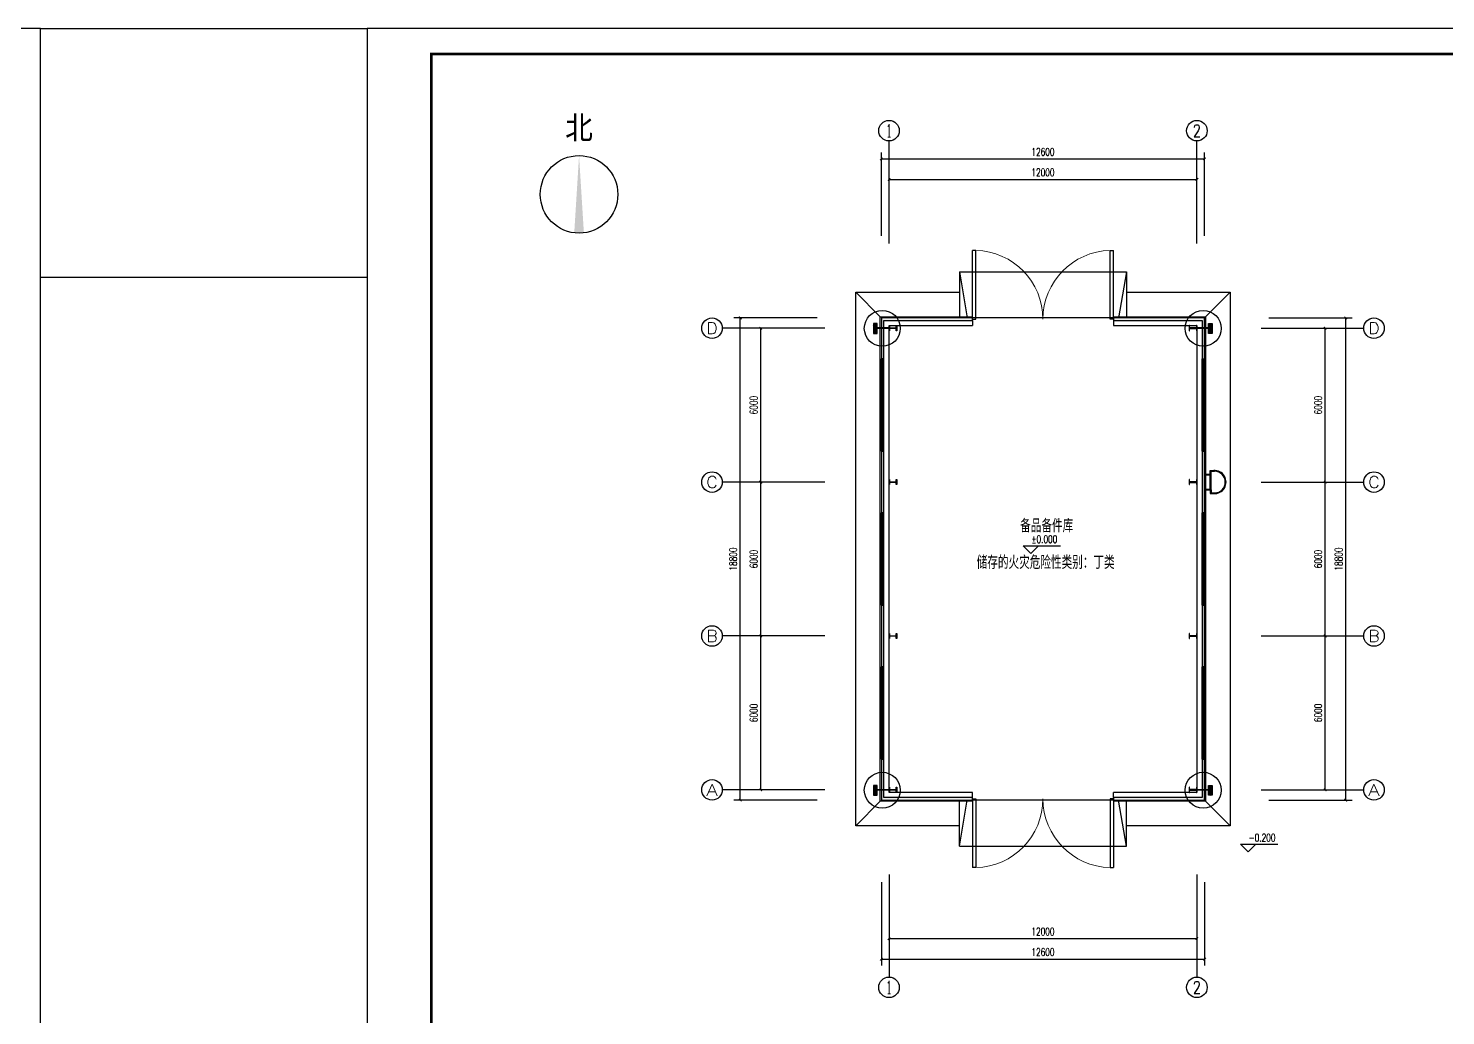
# Model space of a CAD drawing. Extents: x 4981409 to 5298492, y -444687 to -298607.
# Drawn here: x 5186182 to 5241424, y -409148 to -370654 of the extents above; entities that cross this region are included whole.
import ezdxf
from ezdxf.enums import TextEntityAlignment as Align

# ---------------------------------------------------------------- set-up
doc = ezdxf.new("R2010")
doc.units = 0
doc.header["$LTSCALE"] = 1000
doc.header["$MEASUREMENT"] = 0
doc.linetypes.add('CENTER2', pattern=[28.575, 19.05, -3.175, 3.175, -3.175])
doc.layers.get('0').update_dxf_attribs({"linetype": 'CONTINUOUS'})
doc.layers.get('Defpoints').update_dxf_attribs({"linetype": 'CONTINUOUS'})
for name, color, linetype in [('AXIS_TEXT', 7, 'CONTINUOUS'), ('PUB_TITLE', 4, 'CONTINUOUS'), ('WALL', 2, 'CONTINUOUS'), ('WIRE-接地', 4, 'CONTINUOUS'), ('建筑底图', 251, 'CONTINUOUS'), ('电气', 3, 'CONTINUOUS')]:
    doc.layers.add(name, color=color, linetype=linetype)
doc.styles.add('_HZTXT', font='txt.shx', dxfattribs={"width": 0.8, "bigfont": 'HZTXT.shx'})
doc.styles.add('_TCH_AXIS', font='COMPLEX', dxfattribs={"bigfont": 'GBCBIG'})
doc.styles.add('_TCH_DIM', font='SIMPLEX', dxfattribs={"bigfont": 'GBCBIG'})
doc.styles.add('_TCH_DIM_T3', font='SIMPLEX', dxfattribs={"width": 0.705882, "bigfont": 'GBCBIG'})
doc.styles.add('COMPLEX', font='COMPLEX')
doc.styles.add('HT', font='')
doc.styles.get('HT').set_extended_font_data('SimSun')
doc.dimstyles.new('_TCH_ARCH&&100', dxfattribs={"dimtxt": 297.5, "dimasz": 100, "dimexe": 250, "dimexo": 300, "dimgap": 126.25, "dimtad": 1, "dimdec": 0, "dimzin": 0, "dimdsep": 46, "dimtxsty": '_TCH_DIM_T3', "dimblk": 'ARCHTICK', "dimcen": 0.09, "dimclrt": 7, "dimazin": 2, "dimtfac": 1, "dimtdec": 0, "dimtix": 1, "dimtmove": 2, "dimatfit": 3, "dimfxl": 0, "dimtolj": 1, "dimtzin": 0, "dimarcsym": 0})
pattern_1 = [(45, (5174283.637, -437717.172), (22.45064, -22.45064), [])]
pattern_2 = [(45, (5174283.637, -419707.172), (22.45064, -22.45064), [])]

# ---------------------------------------------------------------- blocks, each defined once
blk = doc.blocks.new('_NORTH')
blk.add_circle((0, 0), 1200)
blk.add_solid([(-1191, 149), (-1191, -149), (1200, 0)])
blk = doc.blocks.new('_AXISO')
blk.add_circle((0, 0), 0.5)
at = {"layer": 'AXIS_TEXT', "style": 'COMPLEX', "width": 1.041667}
blk.add_attdef('A', text='', height=0.56, dxfattribs=at).set_placement((-0.25, -0.28), (0.25, -0.28), align=Align.FIT)
blk = doc.blocks.new('_ArchTick')
at = {"color": 0, "linetype": 'ByBlock', "const_width": 0.4}
blk.add_lwpolyline([(-0.5, -0.5), (0.5, 0.5)], dxfattribs=at)
blk = doc.blocks.new('*D67')
at = {"layer": 'Defpoints', "color": 0, "transparency": 16777216}
for p in [(5214729, -394345), (5217229, -394345), (5217229, -400345)]:
    blk.add_point(p, dxfattribs=at)
at = {"layer": '建筑底图', "color": 0, "lineweight": -2, "transparency": 16777216}
for p, q in [((5216929, -394345), (5214479, -394345)), ((5214729, -400345), (5214729, -394345)), ((5216929, -400345), (5214479, -400345))]:
    blk.add_line(p, q, dxfattribs=at)
at = {"layer": '建筑底图', "color": 0, "lineweight": -2, "transparency": 16777216, "xscale": 100, "yscale": 100, "zscale": 100}
for p, rotation in [((5214729, -394345), 90), ((5214729, -400345), 270)]:
    blk.add_blockref('_ArchTick', p, dxfattribs=dict(at, rotation=rotation))
at = {"layer": '建筑底图', "color": 7, "transparency": 16777216, "insert": (5214454, -397345), "char_height": 297.5, "attachment_point": 5, "rotation": 90, "style": '_TCH_DIM_T3'}
blk.add_mtext('\\A1;6000', dxfattribs=at)
blk = doc.blocks.new('*D68')
at = {"layer": 'Defpoints', "color": 0, "transparency": 16777216}
for p in [(5214729, -388345), (5217229, -388345), (5217229, -394345)]:
    blk.add_point(p, dxfattribs=at)
at = {"layer": '建筑底图', "color": 0, "lineweight": -2, "transparency": 16777216}
for p, q in [((5216929, -388345), (5214479, -388345)), ((5214729, -394345), (5214729, -388345)), ((5216929, -394345), (5214479, -394345))]:
    blk.add_line(p, q, dxfattribs=at)
at = {"layer": '建筑底图', "color": 0, "lineweight": -2, "transparency": 16777216, "xscale": 100, "yscale": 100, "zscale": 100}
for p, rotation in [((5214729, -388345), 90), ((5214729, -394345), 270)]:
    blk.add_blockref('_ArchTick', p, dxfattribs=dict(at, rotation=rotation))
at = {"layer": '建筑底图', "color": 7, "transparency": 16777216, "insert": (5214454, -391345), "char_height": 297.5, "attachment_point": 5, "rotation": 90, "style": '_TCH_DIM_T3'}
blk.add_mtext('\\A1;6000', dxfattribs=at)
blk = doc.blocks.new('*D69')
at = {"layer": 'Defpoints', "color": 0, "transparency": 16777216}
for p in [(5214729, -382345), (5217229, -382345), (5217229, -388345)]:
    blk.add_point(p, dxfattribs=at)
at = {"layer": '建筑底图', "color": 0, "lineweight": -2, "transparency": 16777216}
for p, q in [((5216929, -382345), (5214479, -382345)), ((5214729, -388345), (5214729, -382345)), ((5216929, -388345), (5214479, -388345))]:
    blk.add_line(p, q, dxfattribs=at)
at = {"layer": '建筑底图', "color": 0, "lineweight": -2, "transparency": 16777216, "xscale": 100, "yscale": 100, "zscale": 100}
for p, rotation in [((5214729, -382345), 90), ((5214729, -388345), 270)]:
    blk.add_blockref('_ArchTick', p, dxfattribs=dict(at, rotation=rotation))
at = {"layer": '建筑底图', "color": 7, "transparency": 16777216, "insert": (5214454, -385345), "char_height": 297.5, "attachment_point": 5, "rotation": 90, "style": '_TCH_DIM_T3'}
blk.add_mtext('\\A1;6000', dxfattribs=at)
blk = doc.blocks.new('*D70')
at = {"layer": 'Defpoints', "color": 0, "transparency": 16777216}
for p in [(5213929, -381945), (5217229, -381945), (5217229, -400745)]:
    blk.add_point(p, dxfattribs=at)
at = {"layer": '建筑底图', "color": 0, "lineweight": -2, "transparency": 16777216}
for p, q in [((5216929, -381945), (5213679, -381945)), ((5213929, -400745), (5213929, -381945)), ((5216929, -400745), (5213679, -400745))]:
    blk.add_line(p, q, dxfattribs=at)
at = {"layer": '建筑底图', "color": 0, "lineweight": -2, "transparency": 16777216, "xscale": 100, "yscale": 100, "zscale": 100}
for p, rotation in [((5213929, -381945), 90), ((5213929, -400745), 270)]:
    blk.add_blockref('_ArchTick', p, dxfattribs=dict(at, rotation=rotation))
at = {"layer": '建筑底图', "color": 7, "transparency": 16777216, "insert": (5213654, -391345), "char_height": 297.5, "attachment_point": 5, "rotation": 90, "style": '_TCH_DIM_T3'}
blk.add_mtext('\\A1;18800', dxfattribs=at)
blk = doc.blocks.new('*D71')
at = {"layer": 'Defpoints', "color": 0, "transparency": 16777216}
for p in [(5234229, -394345), (5236729, -394345), (5234229, -400345)]:
    blk.add_point(p, dxfattribs=at)
at = {"layer": '建筑底图', "color": 0, "lineweight": -2, "transparency": 16777216}
for p, q in [((5234529, -394345), (5236979, -394345)), ((5236729, -400345), (5236729, -394345)), ((5234529, -400345), (5236979, -400345))]:
    blk.add_line(p, q, dxfattribs=at)
at = {"layer": '建筑底图', "color": 0, "lineweight": -2, "transparency": 16777216, "xscale": 100, "yscale": 100, "zscale": 100}
for p, rotation in [((5236729, -394345), 90), ((5236729, -400345), 270)]:
    blk.add_blockref('_ArchTick', p, dxfattribs=dict(at, rotation=rotation))
at = {"layer": '建筑底图', "color": 7, "transparency": 16777216, "insert": (5236454, -397345), "char_height": 297.5, "attachment_point": 5, "rotation": 90, "style": '_TCH_DIM_T3'}
blk.add_mtext('\\A1;6000', dxfattribs=at)
blk = doc.blocks.new('*D72')
at = {"layer": 'Defpoints', "color": 0, "transparency": 16777216}
for p in [(5234229, -388345), (5236729, -388345), (5234229, -394345)]:
    blk.add_point(p, dxfattribs=at)
at = {"layer": '建筑底图', "color": 0, "lineweight": -2, "transparency": 16777216}
for p, q in [((5234529, -388345), (5236979, -388345)), ((5236729, -394345), (5236729, -388345)), ((5234529, -394345), (5236979, -394345))]:
    blk.add_line(p, q, dxfattribs=at)
at = {"layer": '建筑底图', "color": 0, "lineweight": -2, "transparency": 16777216, "xscale": 100, "yscale": 100, "zscale": 100}
for p, rotation in [((5236729, -388345), 90), ((5236729, -394345), 270)]:
    blk.add_blockref('_ArchTick', p, dxfattribs=dict(at, rotation=rotation))
at = {"layer": '建筑底图', "color": 7, "transparency": 16777216, "insert": (5236454, -391345), "char_height": 297.5, "attachment_point": 5, "rotation": 90, "style": '_TCH_DIM_T3'}
blk.add_mtext('\\A1;6000', dxfattribs=at)
blk = doc.blocks.new('*D73')
at = {"layer": 'Defpoints', "color": 0, "transparency": 16777216}
for p in [(5234229, -382345), (5236729, -382345), (5234229, -388345)]:
    blk.add_point(p, dxfattribs=at)
at = {"layer": '建筑底图', "color": 0, "lineweight": -2, "transparency": 16777216}
for p, q in [((5234529, -382345), (5236979, -382345)), ((5236729, -388345), (5236729, -382345)), ((5234529, -388345), (5236979, -388345))]:
    blk.add_line(p, q, dxfattribs=at)
at = {"layer": '建筑底图', "color": 0, "lineweight": -2, "transparency": 16777216, "xscale": 100, "yscale": 100, "zscale": 100}
for p, rotation in [((5236729, -382345), 90), ((5236729, -388345), 270)]:
    blk.add_blockref('_ArchTick', p, dxfattribs=dict(at, rotation=rotation))
at = {"layer": '建筑底图', "color": 7, "transparency": 16777216, "insert": (5236454, -385345), "char_height": 297.5, "attachment_point": 5, "rotation": 90, "style": '_TCH_DIM_T3'}
blk.add_mtext('\\A1;6000', dxfattribs=at)
blk = doc.blocks.new('*D74')
at = {"layer": 'Defpoints', "color": 0, "transparency": 16777216}
for p in [(5234229, -381945), (5237529, -381945), (5234229, -400745)]:
    blk.add_point(p, dxfattribs=at)
at = {"layer": '建筑底图', "color": 0, "lineweight": -2, "transparency": 16777216}
for p, q in [((5234529, -381945), (5237779, -381945)), ((5237529, -400745), (5237529, -381945)), ((5234529, -400745), (5237779, -400745))]:
    blk.add_line(p, q, dxfattribs=at)
at = {"layer": '建筑底图', "color": 0, "lineweight": -2, "transparency": 16777216, "xscale": 100, "yscale": 100, "zscale": 100}
for p, rotation in [((5237529, -381945), 90), ((5237529, -400745), 270)]:
    blk.add_blockref('_ArchTick', p, dxfattribs=dict(at, rotation=rotation))
at = {"layer": '建筑底图', "color": 7, "transparency": 16777216, "insert": (5237254, -391345), "char_height": 297.5, "attachment_point": 5, "rotation": 90, "style": '_TCH_DIM_T3'}
blk.add_mtext('\\A1;18800', dxfattribs=at)
blk = doc.blocks.new('$TCHSYS$WIN2D')
for p, q in [((-0.5, 0.5), (0.5, 0.5)), ((-0.5, 0.5), (-0.5, -0.5)), ((0.5, 0.5), (0.5, -0.5)), ((0.5, 0.167), (-0.5, 0.167)), ((0.5, -0.167), (-0.5, -0.167)), ((-0.5, -0.5), (0.5, -0.5))]:
    blk.add_line(p, q)
blk = doc.blocks.new('$DorLib2D$00000002')
for p, q in [((-0.5, 0), (-0.5, 0.4875)), ((-0.475, 0.4875), (-0.5, 0.4875)), ((-0.475, 0), (-0.475, 0.4875)), ((0.475, 0), (0.475, 0.4875)), ((0.475, 0.4875), (0.5, 0.4875)), ((0.5, 0), (0.5, 0.4875)), ((-0.5, 0), (-0.475, 0)), ((0.5, 0), (0.475, 0))]:
    blk.add_line(p, q)
at = {"lineweight": 13}
for centre, start, end in [((-0.4875, 0), 0, 88.53072), ((0.4875, 0), 91.46928, 180)]:
    blk.add_arc(centre, 0.4875, start, end, dxfattribs=at)
blk = doc.blocks.new('*D50')
at = {"layer": 'Defpoints', "color": 0, "transparency": 16777216}
for p in [(5231729, -376545), (5219729, -379045), (5231729, -379045)]:
    blk.add_point(p, dxfattribs=at)
at = {"layer": '建筑底图', "color": 0, "lineweight": -2, "transparency": 16777216}
for p, q in [((5219729, -378745), (5219729, -376295)), ((5219729, -376545), (5231729, -376545)), ((5231729, -378745), (5231729, -376295))]:
    blk.add_line(p, q, dxfattribs=at)
at = {"layer": '建筑底图', "color": 0, "lineweight": -2, "transparency": 16777216, "xscale": 100, "yscale": 100, "zscale": 100, "rotation": 180}
blk.add_blockref('_ArchTick', (5219729, -376545), dxfattribs=at)
at = {"layer": '建筑底图', "color": 0, "lineweight": -2, "transparency": 16777216, "xscale": 100, "yscale": 100, "zscale": 100}
blk.add_blockref('_ArchTick', (5231729, -376545), dxfattribs=at)
at = {"layer": '建筑底图', "color": 7, "transparency": 16777216, "insert": (5225729, -376270), "char_height": 297.5, "attachment_point": 5, "style": '_TCH_DIM_T3'}
blk.add_mtext('\\A1;12000', dxfattribs=at)
blk = doc.blocks.new('*D51')
at = {"layer": 'Defpoints', "color": 0, "transparency": 16777216}
for p in [(5232029, -375745), (5219429, -379045), (5232029, -379045)]:
    blk.add_point(p, dxfattribs=at)
at = {"layer": '建筑底图', "color": 0, "lineweight": -2, "transparency": 16777216}
for p, q in [((5219429, -378745), (5219429, -375495)), ((5232029, -378745), (5232029, -375495)), ((5219429, -375745), (5232029, -375745))]:
    blk.add_line(p, q, dxfattribs=at)
at = {"layer": '建筑底图', "color": 0, "lineweight": -2, "transparency": 16777216, "xscale": 100, "yscale": 100, "zscale": 100, "rotation": 180}
blk.add_blockref('_ArchTick', (5219429, -375745), dxfattribs=at)
at = {"layer": '建筑底图', "color": 0, "lineweight": -2, "transparency": 16777216, "xscale": 100, "yscale": 100, "zscale": 100}
blk.add_blockref('_ArchTick', (5232029, -375745), dxfattribs=at)
at = {"layer": '建筑底图', "color": 7, "transparency": 16777216, "insert": (5225729, -375470), "char_height": 297.5, "attachment_point": 5, "style": '_TCH_DIM_T3'}
blk.add_mtext('\\A1;12600', dxfattribs=at)
blk = doc.blocks.new('*D52')
at = {"layer": 'Defpoints', "color": 0, "transparency": 16777216}
for p in [(5219729, -403645), (5231729, -403645), (5231729, -406145)]:
    blk.add_point(p, dxfattribs=at)
at = {"layer": '建筑底图', "color": 0, "lineweight": -2, "transparency": 16777216}
for p, q in [((5219729, -403945), (5219729, -406395)), ((5231729, -403945), (5231729, -406395)), ((5219729, -406145), (5231729, -406145))]:
    blk.add_line(p, q, dxfattribs=at)
at = {"layer": '建筑底图', "color": 0, "lineweight": -2, "transparency": 16777216, "xscale": 100, "yscale": 100, "zscale": 100, "rotation": 180}
blk.add_blockref('_ArchTick', (5219729, -406145), dxfattribs=at)
at = {"layer": '建筑底图', "color": 0, "lineweight": -2, "transparency": 16777216, "xscale": 100, "yscale": 100, "zscale": 100}
blk.add_blockref('_ArchTick', (5231729, -406145), dxfattribs=at)
at = {"layer": '建筑底图', "color": 7, "transparency": 16777216, "insert": (5225729, -405870), "char_height": 297.5, "attachment_point": 5, "style": '_TCH_DIM_T3'}
blk.add_mtext('\\A1;12000', dxfattribs=at)
blk = doc.blocks.new('*D53')
at = {"layer": 'Defpoints', "color": 0, "transparency": 16777216}
for p in [(5219429, -403645), (5232029, -403645), (5232029, -406945)]:
    blk.add_point(p, dxfattribs=at)
at = {"layer": '建筑底图', "color": 0, "lineweight": -2, "transparency": 16777216}
for p, q in [((5219429, -403945), (5219429, -407195)), ((5232029, -403945), (5232029, -407195)), ((5219429, -406945), (5232029, -406945))]:
    blk.add_line(p, q, dxfattribs=at)
at = {"layer": '建筑底图', "color": 0, "lineweight": -2, "transparency": 16777216, "xscale": 100, "yscale": 100, "zscale": 100, "rotation": 180}
blk.add_blockref('_ArchTick', (5219429, -406945), dxfattribs=at)
at = {"layer": '建筑底图', "color": 0, "lineweight": -2, "transparency": 16777216, "xscale": 100, "yscale": 100, "zscale": 100}
blk.add_blockref('_ArchTick', (5232029, -406945), dxfattribs=at)
at = {"layer": '建筑底图', "color": 7, "transparency": 16777216, "insert": (5225729, -406670), "char_height": 297.5, "attachment_point": 5, "style": '_TCH_DIM_T3'}
blk.add_mtext('\\A1;12600', dxfattribs=at)

msp = doc.modelspace()

# ---------------------------------------------------------------- hatches: boundary and pattern name
at = {"layer": '建筑底图'}
for points in [[(5219428.8, -381944.9), (5219428.8, -383544.9), (5219458.8, -383514.9), (5219458.8, -381974.9)], [(5222978.8, -381944.9), (5219428.8, -381944.9), (5219458.8, -381974.9), (5222948.8, -381974.9)], [(5219528.8, -383544.9), (5219528.8, -382044.9), (5219498.8, -382014.9), (5219498.8, -383514.9)], [(5219528.8, -382044.9), (5222978.8, -382044.9), (5222948.8, -382014.9), (5219498.8, -382014.9)], [(5220012.8, -382334.9), (5220012.8, -382244.9), (5220028.8, -382244.9), (5220028.8, -382444.9), (5220012.8, -382444.9), (5220012.8, -382354.9), (5219744.8, -382354.9), (5219744.8, -382444.9), (5219728.8, -382444.9), (5219728.8, -382244.9), (5219744.8, -382244.9), (5219744.8, -382334.9)], [(5222978.8, -382044.9), (5222978.8, -381944.9), (5222948.8, -381974.9), (5222948.8, -382014.9)], [(5232028.8, -381944.9), (5228478.8, -381944.9), (5228508.8, -381974.9), (5231998.8, -381974.9)], [(5228478.8, -381944.9), (5228478.8, -382044.9), (5228508.8, -382014.9), (5228508.8, -381974.9)], [(5228478.8, -382044.9), (5231928.8, -382044.9), (5231958.8, -382014.9), (5228508.8, -382014.9)], [(5231444.8, -382334.9), (5231444.8, -382244.9), (5231428.8, -382244.9), (5231428.8, -382444.9), (5231444.8, -382444.9), (5231444.8, -382354.9), (5231712.8, -382354.9), (5231712.8, -382444.9), (5231728.8, -382444.9), (5231728.8, -382244.9), (5231712.8, -382244.9), (5231712.8, -382334.9)], [(5231928.8, -382044.9), (5231928.8, -383544.9), (5231958.8, -383514.9), (5231958.8, -382014.9)], [(5232028.8, -383544.9), (5232028.8, -381944.9), (5231998.8, -381974.9), (5231998.8, -383514.9)], [(5219428.8, -383544.9), (5219528.8, -383544.9), (5219498.8, -383514.9), (5219458.8, -383514.9)], [(5231928.8, -383544.9), (5232028.8, -383544.9), (5231998.8, -383514.9), (5231958.8, -383514.9)], [(5219528.8, -387144.9), (5219428.8, -387144.9), (5219458.8, -387174.9), (5219498.8, -387174.9)], [(5219428.8, -387144.9), (5219428.8, -389544.9), (5219458.8, -389514.9), (5219458.8, -387174.9)], [(5219528.8, -389544.9), (5219528.8, -387144.9), (5219498.8, -387174.9), (5219498.8, -389514.9)], [(5232028.8, -387144.9), (5231928.8, -387144.9), (5231958.8, -387174.9), (5231998.8, -387174.9)], [(5231928.8, -387144.9), (5231928.8, -389544.9), (5231958.8, -389514.9), (5231958.8, -387174.9)], [(5232028.8, -389544.9), (5232028.8, -387144.9), (5231998.8, -387174.9), (5231998.8, -389514.9)], [(5220012.8, -388334.9), (5220012.8, -388244.9), (5220028.8, -388244.9), (5220028.8, -388444.9), (5220012.8, -388444.9), (5220012.8, -388354.9), (5219744.8, -388354.9), (5219744.8, -388444.9), (5219728.8, -388444.9), (5219728.8, -388244.9), (5219744.8, -388244.9), (5219744.8, -388334.9)], [(5231444.8, -388334.9), (5231444.8, -388244.9), (5231428.8, -388244.9), (5231428.8, -388444.9), (5231444.8, -388444.9), (5231444.8, -388354.9), (5231712.8, -388354.9), (5231712.8, -388444.9), (5231728.8, -388444.9), (5231728.8, -388244.9), (5231712.8, -388244.9), (5231712.8, -388334.9)], [(5219428.8, -389544.9), (5219528.8, -389544.9), (5219498.8, -389514.9), (5219458.8, -389514.9)], [(5231928.8, -389544.9), (5232028.8, -389544.9), (5231998.8, -389514.9), (5231958.8, -389514.9)], [(5219528.8, -393144.9), (5219428.8, -393144.9), (5219458.8, -393174.9), (5219498.8, -393174.9)], [(5219428.8, -393144.9), (5219428.8, -395544.9), (5219458.8, -395514.9), (5219458.8, -393174.9)], [(5219528.8, -395544.9), (5219528.8, -393144.9), (5219498.8, -393174.9), (5219498.8, -395514.9)], [(5232028.8, -393144.9), (5231928.8, -393144.9), (5231958.8, -393174.9), (5231998.8, -393174.9)], [(5231928.8, -393144.9), (5231928.8, -395544.9), (5231958.8, -395514.9), (5231958.8, -393174.9)], [(5232028.8, -395544.9), (5232028.8, -393144.9), (5231998.8, -393174.9), (5231998.8, -395514.9)], [(5220012.8, -394334.9), (5220012.8, -394244.9), (5220028.8, -394244.9), (5220028.8, -394444.9), (5220012.8, -394444.9), (5220012.8, -394354.9), (5219744.8, -394354.9), (5219744.8, -394444.9), (5219728.8, -394444.9), (5219728.8, -394244.9), (5219744.8, -394244.9), (5219744.8, -394334.9)], [(5231444.8, -394334.9), (5231444.8, -394244.9), (5231428.8, -394244.9), (5231428.8, -394444.9), (5231444.8, -394444.9), (5231444.8, -394354.9), (5231712.8, -394354.9), (5231712.8, -394444.9), (5231728.8, -394444.9), (5231728.8, -394244.9), (5231712.8, -394244.9), (5231712.8, -394334.9)], [(5219428.8, -395544.9), (5219528.8, -395544.9), (5219498.8, -395514.9), (5219458.8, -395514.9)], [(5231928.8, -395544.9), (5232028.8, -395544.9), (5231998.8, -395514.9), (5231958.8, -395514.9)], [(5219528.8, -399144.9), (5219428.8, -399144.9), (5219458.8, -399174.9), (5219498.8, -399174.9)], [(5219428.8, -399144.9), (5219428.8, -400744.9), (5219458.8, -400714.9), (5219458.8, -399174.9)], [(5219528.8, -400644.9), (5219528.8, -399144.9), (5219498.8, -399174.9), (5219498.8, -400674.9)], [(5232028.8, -399144.9), (5231928.8, -399144.9), (5231958.8, -399174.9), (5231998.8, -399174.9)], [(5231928.8, -399144.9), (5231928.8, -400644.9), (5231958.8, -400674.9), (5231958.8, -399174.9)], [(5232028.8, -400744.9), (5232028.8, -399144.9), (5231998.8, -399174.9), (5231998.8, -400714.9)], [(5220012.8, -400334.9), (5220012.8, -400244.9), (5220028.8, -400244.9), (5220028.8, -400444.9), (5220012.8, -400444.9), (5220012.8, -400354.9), (5219744.8, -400354.9), (5219744.8, -400444.9), (5219728.8, -400444.9), (5219728.8, -400244.9), (5219744.8, -400244.9), (5219744.8, -400334.9)], [(5231444.8, -400334.9), (5231444.8, -400244.9), (5231428.8, -400244.9), (5231428.8, -400444.9), (5231444.8, -400444.9), (5231444.8, -400354.9), (5231712.8, -400354.9), (5231712.8, -400444.9), (5231728.8, -400444.9), (5231728.8, -400244.9), (5231712.8, -400244.9), (5231712.8, -400334.9)], [(5219428.8, -400744.9), (5222978.8, -400744.9), (5222948.8, -400714.9), (5219458.8, -400714.9)], [(5222978.8, -400644.9), (5219528.8, -400644.9), (5219498.8, -400674.9), (5222948.8, -400674.9)], [(5222978.8, -400744.9), (5222978.8, -400644.9), (5222948.8, -400674.9), (5222948.8, -400714.9)], [(5231928.8, -400644.9), (5228478.8, -400644.9), (5228508.8, -400674.9), (5231958.8, -400674.9)], [(5228478.8, -400644.9), (5228478.8, -400744.9), (5228508.8, -400714.9), (5228508.8, -400674.9)], [(5228478.8, -400744.9), (5232028.8, -400744.9), (5231998.8, -400714.9), (5228508.8, -400714.9)]]:
    msp.add_hatch(color=256, dxfattribs=at).paths.add_polyline_path(points)
at = {"layer": '电气'}
h = msp.add_hatch(dxfattribs=at)
h.set_pattern_fill('ANSI31', color=256, scale=20, angle=270, style=0)
h.set_pattern_definition(pattern_2)
h.paths.add_polyline_path([(5219261.1, -382161.8), (5219119.2, -382161.8), (5219119.2, -382546.8), (5219261.1, -382546.8)])
h = msp.add_hatch(dxfattribs=at)
h.set_pattern_fill('ANSI31', color=256, scale=20, angle=270, style=0)
h.set_pattern_definition(pattern_2)
h.paths.add_polyline_path([(5232180.6, -382161.8), (5232322.5, -382161.8), (5232322.5, -382546.8), (5232180.6, -382546.8)])
h = msp.add_hatch(dxfattribs=at)
h.set_pattern_fill('ANSI31', color=256, scale=20, angle=270, style=0)
h.set_pattern_definition(pattern_1)
h.paths.add_polyline_path([(5219261.1, -400171.8), (5219119.2, -400171.8), (5219119.2, -400556.8), (5219261.1, -400556.8)])
h = msp.add_hatch(dxfattribs=at)
h.set_pattern_fill('ANSI31', color=256, scale=20, angle=270, style=0)
h.set_pattern_definition(pattern_1)
h.paths.add_polyline_path([(5232180.6, -400171.8), (5232322.5, -400171.8), (5232322.5, -400556.8), (5232180.6, -400556.8)])

# ---------------------------------------------------------------- linework, layer by layer
at = {"layer": 'PUB_TITLE', "color": 4}
for points in [[(5102557, -430054), (5186657, -430054), (5186657, -370654), (5102557, -370654)], [(5199388.7, -430054), (5283488.7, -430054), (5283488.7, -370654), (5199388.7, -370654)]]:
    msp.add_lwpolyline(points, close=True, dxfattribs=at)
at = {"layer": 'PUB_TITLE', "color": 4, "const_width": 100}
msp.add_lwpolyline([(5201888.7, -429054), (5282488.7, -429054), (5282488.7, -371654), (5201888.7, -371654)], close=True, dxfattribs=at)
at = {"layer": 'WALL', "color": 1, "ltscale": 10}
msp.add_lwpolyline([(5186657, -370654), (5199388.7, -370654), (5199388.7, -380369), (5186657, -380369)], close=True, dxfattribs=at)
at = {"layer": 'WIRE-接地', "linetype": 'CENTER2', "const_width": 70}
for points in [[(5219728.8, -382334.9), (5219261.1, -382334.9)], [(5231712.9, -382334.9), (5232180.6, -382334.9)], [(5219728.8, -400344.9), (5219261.1, -400344.9)], [(5231712.9, -400344.9), (5232180.6, -400344.9)]]:
    msp.add_lwpolyline(points, dxfattribs=at)
at = {"layer": '建筑底图'}
for p, q in [((5219728.8, -379044.9), (5219728.8, -375044.9)), ((5231728.8, -379044.9), (5231728.8, -375044.9)), ((5222478.8, -380144.9), (5228978.8, -380144.9)), ((5222478.8, -380144.9), (5222778.8, -381944.9)), ((5222478.8, -380144.9), (5222478.8, -381944.9)), ((5228978.8, -380144.9), (5228678.8, -381944.9)), ((5228978.8, -380144.9), (5228978.8, -381944.9)), ((5219388.8, -381904.9), (5218428.8, -380944.9)), ((5232068.8, -381904.9), (5233028.8, -380944.9)), ((5219428.8, -381944.9), (5219428.8, -383544.9)), ((5222978.8, -381944.9), (5219428.8, -381944.9)), ((5219528.8, -383544.9), (5219528.8, -382044.9)), ((5219528.8, -382044.9), (5222978.8, -382044.9)), ((5222978.8, -381944.9), (5222978.8, -381904.9)), ((5228478.8, -381944.9), (5222978.8, -381944.9)), ((5222978.8, -382044.9), (5222978.8, -381944.9)), ((5222978.8, -382044.9), (5222978.8, -382244.9)), ((5228478.8, -381944.9), (5228478.8, -381904.9)), ((5232028.8, -381944.9), (5228478.8, -381944.9)), ((5228478.8, -381944.9), (5228478.8, -382044.9)), ((5228478.8, -382044.9), (5228478.8, -382244.9)), ((5228478.8, -382044.9), (5231928.8, -382044.9)), ((5231928.8, -382044.9), (5231928.8, -383544.9)), ((5232028.8, -383544.9), (5232028.8, -381944.9)), ((5217228.8, -382344.9), (5213228.8, -382344.9)), ((5234228.8, -382344.9), (5238228.8, -382344.9)), ((5219428.8, -383544.9), (5219528.8, -383544.9)), ((5231928.8, -383544.9), (5232028.8, -383544.9)), ((5219528.8, -387144.9), (5219428.8, -387144.9)), ((5219428.8, -387144.9), (5219428.8, -389544.9)), ((5219528.8, -389544.9), (5219528.8, -387144.9)), ((5232028.8, -387144.9), (5231928.8, -387144.9)), ((5231928.8, -387144.9), (5231928.8, -389544.9)), ((5232028.8, -389544.9), (5232028.8, -387144.9)), ((5217228.8, -388344.9), (5213228.8, -388344.9)), ((5232248.8, -387895.9), (5232428.8, -387895.9)), ((5232248.8, -388044.9), (5232248.8, -387895.9)), ((5232278.8, -387924.9), (5232414, -387924.9)), ((5232278.8, -388044.9), (5232278.8, -387924.9)), ((5234228.8, -388344.9), (5238228.8, -388344.9)), ((5232248.8, -388644.9), (5232248.8, -388793.9)), ((5232248.8, -388793.9), (5232428.8, -388793.9)), ((5232278.8, -388644.9), (5232278.8, -388764.9)), ((5232278.8, -388764.9), (5232414, -388764.9)), ((5219428.8, -389544.9), (5219528.8, -389544.9)), ((5231928.8, -389544.9), (5232028.8, -389544.9)), ((5225259.1, -391125.4), (5224959.1, -390825.4)), ((5224959.1, -390825.4), (5226409.1, -390825.4)), ((5225259.1, -391125.4), (5225559.1, -390825.4)), ((5219528.8, -393144.9), (5219428.8, -393144.9)), ((5219428.8, -393144.9), (5219428.8, -395544.9)), ((5219528.8, -395544.9), (5219528.8, -393144.9)), ((5232028.8, -393144.9), (5231928.8, -393144.9)), ((5231928.8, -393144.9), (5231928.8, -395544.9)), ((5232028.8, -395544.9), (5232028.8, -393144.9)), ((5217228.8, -394344.9), (5213228.8, -394344.9)), ((5234228.8, -394344.9), (5238228.8, -394344.9)), ((5219428.8, -395544.9), (5219528.8, -395544.9)), ((5231928.8, -395544.9), (5232028.8, -395544.9)), ((5219528.8, -399144.9), (5219428.8, -399144.9)), ((5219428.8, -399144.9), (5219428.8, -400744.9)), ((5219528.8, -400644.9), (5219528.8, -399144.9)), ((5232028.8, -399144.9), (5231928.8, -399144.9)), ((5231928.8, -399144.9), (5231928.8, -400644.9)), ((5232028.8, -400744.9), (5232028.8, -399144.9)), ((5217228.8, -400344.9), (5213228.8, -400344.9)), ((5222978.8, -400644.9), (5222978.8, -400444.9)), ((5228478.8, -400644.9), (5228478.8, -400444.9)), ((5234228.8, -400344.9), (5238228.8, -400344.9)), ((5219388.8, -400784.9), (5218428.8, -401744.9)), ((5219428.8, -400744.9), (5222978.8, -400744.9)), ((5222978.8, -400644.9), (5219528.8, -400644.9)), ((5222478.8, -402544.9), (5222778.8, -400744.9)), ((5222478.8, -402544.9), (5222478.8, -400744.9)), ((5222978.8, -400744.9), (5222978.8, -400644.9)), ((5222978.8, -400744.9), (5222978.8, -400784.9)), ((5228478.8, -400744.9), (5222978.8, -400744.9)), ((5231928.8, -400644.9), (5228478.8, -400644.9)), ((5228478.8, -400644.9), (5228478.8, -400744.9)), ((5228478.8, -400744.9), (5228478.8, -400784.9)), ((5228478.8, -400744.9), (5232028.8, -400744.9)), ((5228978.8, -402544.9), (5228678.8, -400744.9)), ((5228978.8, -402544.9), (5228978.8, -400744.9)), ((5232068.8, -400784.9), (5233028.8, -401744.9)), ((5222478.8, -402544.9), (5228978.8, -402544.9)), ((5233727.4, -402761.3), (5233427.4, -402461.3)), ((5233427.4, -402461.3), (5234877.4, -402461.3)), ((5233727.4, -402761.3), (5234027.4, -402461.3)), ((5219728.8, -403644.9), (5219728.8, -407644.9)), ((5231728.8, -403644.9), (5231728.8, -407644.9))]:
    msp.add_line(p, q, dxfattribs=at)
for points in [[(5222478.8, -401744.9), (5218428.8, -401744.9), (5218428.8, -380944.9), (5222478.8, -380944.9)], [(5228978.8, -380944.9), (5233028.8, -380944.9), (5233028.8, -401744.9), (5228978.8, -401744.9)], [(5222978.8, -400784.9), (5219388.8, -400784.9), (5219388.8, -381904.9), (5222978.8, -381904.9)], [(5222978.8, -400444.9), (5219728.8, -400444.9), (5219728.8, -382244.9), (5222978.8, -382244.9)], [(5228478.8, -381904.9), (5232068.8, -381904.9), (5232068.8, -400784.9), (5228478.8, -400784.9)], [(5228478.8, -382244.9), (5231728.8, -382244.9), (5231728.8, -400444.9), (5228478.8, -400444.9)], [(5232028.8, -388644.9), (5232278.8, -388644.9), (5232278.8, -388044.9), (5232028.8, -388044.9)], [(5232028.8, -388614.9), (5232248.8, -388614.9), (5232248.8, -388074.9), (5232028.8, -388074.9)]]:
    msp.add_lwpolyline(points, dxfattribs=at)
for points in [[(5219728.8, -382444.9), (5219728.8, -382244.9), (5219744.8, -382244.9), (5219744.8, -382334.9), (5220012.8, -382334.9), (5220012.8, -382244.9), (5220028.8, -382244.9), (5220028.8, -382444.9), (5220012.8, -382444.9), (5220012.8, -382354.9), (5219744.8, -382354.9), (5219744.8, -382444.9)], [(5231728.8, -382444.9), (5231728.8, -382244.9), (5231712.8, -382244.9), (5231712.8, -382334.9), (5231444.8, -382334.9), (5231444.8, -382244.9), (5231428.8, -382244.9), (5231428.8, -382444.9), (5231444.8, -382444.9), (5231444.8, -382354.9), (5231712.8, -382354.9), (5231712.8, -382444.9)], [(5219728.8, -388444.9), (5219728.8, -388244.9), (5219744.8, -388244.9), (5219744.8, -388334.9), (5220012.8, -388334.9), (5220012.8, -388244.9), (5220028.8, -388244.9), (5220028.8, -388444.9), (5220012.8, -388444.9), (5220012.8, -388354.9), (5219744.8, -388354.9), (5219744.8, -388444.9)], [(5231728.8, -388444.9), (5231728.8, -388244.9), (5231712.8, -388244.9), (5231712.8, -388334.9), (5231444.8, -388334.9), (5231444.8, -388244.9), (5231428.8, -388244.9), (5231428.8, -388444.9), (5231444.8, -388444.9), (5231444.8, -388354.9), (5231712.8, -388354.9), (5231712.8, -388444.9)], [(5219728.8, -394444.9), (5219728.8, -394244.9), (5219744.8, -394244.9), (5219744.8, -394334.9), (5220012.8, -394334.9), (5220012.8, -394244.9), (5220028.8, -394244.9), (5220028.8, -394444.9), (5220012.8, -394444.9), (5220012.8, -394354.9), (5219744.8, -394354.9), (5219744.8, -394444.9)], [(5231728.8, -394444.9), (5231728.8, -394244.9), (5231712.8, -394244.9), (5231712.8, -394334.9), (5231444.8, -394334.9), (5231444.8, -394244.9), (5231428.8, -394244.9), (5231428.8, -394444.9), (5231444.8, -394444.9), (5231444.8, -394354.9), (5231712.8, -394354.9), (5231712.8, -394444.9)], [(5219728.8, -400444.9), (5219728.8, -400244.9), (5219744.8, -400244.9), (5219744.8, -400334.9), (5220012.8, -400334.9), (5220012.8, -400244.9), (5220028.8, -400244.9), (5220028.8, -400444.9), (5220012.8, -400444.9), (5220012.8, -400354.9), (5219744.8, -400354.9), (5219744.8, -400444.9)], [(5231728.8, -400444.9), (5231728.8, -400244.9), (5231712.8, -400244.9), (5231712.8, -400334.9), (5231444.8, -400334.9), (5231444.8, -400244.9), (5231428.8, -400244.9), (5231428.8, -400444.9), (5231444.8, -400444.9), (5231444.8, -400354.9), (5231712.8, -400354.9), (5231712.8, -400444.9)]]:
    msp.add_lwpolyline(points, close=True, dxfattribs=at)
for radius, start, end in [(450, 266.17745, 93.82255), (420, 270, 90)]:
    msp.add_arc((5232414, -388344.9), radius, start, end, dxfattribs=at)
at = {"layer": '电气'}
for points in [[(5219261.1, -382161.8), (5219119.2, -382161.8), (5219119.2, -382546.8), (5219261.1, -382546.8)], [(5232180.6, -382161.8), (5232322.5, -382161.8), (5232322.5, -382546.8), (5232180.6, -382546.8)], [(5219261.1, -400171.8), (5219119.2, -400171.8), (5219119.2, -400556.8), (5219261.1, -400556.8)], [(5232180.6, -400171.8), (5232322.5, -400171.8), (5232322.5, -400556.8), (5232180.6, -400556.8)]]:
    msp.add_lwpolyline(points, close=True, dxfattribs=at)
for centre in [(5219466.9, -382350.4), (5231974.8, -382350.4), (5219466.9, -400360.4), (5231974.8, -400360.4)]:
    msp.add_circle(centre, 701.2, dxfattribs=at)

# ---------------------------------------------------------------- block references
at = {"layer": '建筑底图'}
ref = msp.add_blockref('_AXISO', (5219728.8, -374644.9), dxfattribs=dict(at, xscale=800, yscale=800, zscale=800))
ref.add_attrib('A', '1', dxfattribs={"layer": 'AXIS_TEXT', "color": 0, "height": 514.7, "style": '_TCH_AXIS'}).set_placement((5219618.5, -374902.2), (5219839.1, -374902.2), align=Align.FIT)
ref = msp.add_blockref('_AXISO', (5231728.8, -374644.9), dxfattribs=dict(at, xscale=800, yscale=800, zscale=800))
ref.add_attrib('A', '2', dxfattribs={"layer": 'AXIS_TEXT', "color": 0, "height": 465.9, "style": '_TCH_AXIS'}).set_placement((5231573.5, -374877.8), (5231884.1, -374877.8), align=Align.FIT)
for name, p, xscale, yscale, zscale, rotation in [('_NORTH', (5207646.8, -377126.1, -12083.9), 1.260000000009313, 1.260000000009313, 1.260000000009313, 90), ('$DorLib2D$00000002', (5225728.8, -381994.9), -5500, -5500, -5500, 180), ('$TCHSYS$WIN2D', (5219478.8, -385344.9), 3600, -100, 3600, 90), ('$TCHSYS$WIN2D', (5231978.8, -385344.9), 3600, 100, 3600, 90), ('$TCHSYS$WIN2D', (5219478.8, -391344.9), 3600, -100, 3600, 90), ('$TCHSYS$WIN2D', (5231978.8, -391344.9), 3600, 100, 3600, 90), ('$TCHSYS$WIN2D', (5219478.8, -397344.9), 3600, -100, 3600, 90), ('$TCHSYS$WIN2D', (5231978.8, -397344.9), 3600, 100, 3600, 90), ('$DorLib2D$00000002', (5225728.8, -400694.9), -5500, 5500, -5500, 180)]:
    msp.add_blockref(name, p, dxfattribs=dict(at, xscale=xscale, yscale=yscale, zscale=zscale, rotation=rotation))
ref = msp.add_blockref('_AXISO', (5212828.8, -382344.9), dxfattribs=dict(at, xscale=800, yscale=800, zscale=800))
ref.add_attrib('A', 'D', dxfattribs={"layer": 'AXIS_TEXT', "color": 0, "height": 452.5, "style": '_TCH_AXIS', "width": 1.235294}).set_placement((5212602.5, -382571.1), (5213055, -382571.1), align=Align.FIT)
ref = msp.add_blockref('_AXISO', (5238628.8, -382344.9), dxfattribs=dict(at, xscale=800, yscale=800, zscale=800))
ref.add_attrib('A', 'D', dxfattribs={"layer": 'AXIS_TEXT', "color": 0, "height": 452.5, "style": '_TCH_AXIS', "width": 1.235294}).set_placement((5238402.5, -382571.1), (5238855, -382571.1), align=Align.FIT)
ref = msp.add_blockref('_AXISO', (5212828.8, -388344.9), dxfattribs=dict(at, xscale=800, yscale=800, zscale=800))
ref.add_attrib('A', 'C', dxfattribs={"layer": 'AXIS_TEXT', "color": 0, "height": 452.5, "style": '_TCH_AXIS', "width": 1.4}).set_placement((5212602.5, -388571.1), (5213055, -388571.1), align=Align.FIT)
ref = msp.add_blockref('_AXISO', (5238628.8, -388344.9), dxfattribs=dict(at, xscale=800, yscale=800, zscale=800))
ref.add_attrib('A', 'C', dxfattribs={"layer": 'AXIS_TEXT', "color": 0, "height": 452.5, "style": '_TCH_AXIS', "width": 1.4}).set_placement((5238402.5, -388571.1), (5238855, -388571.1), align=Align.FIT)
ref = msp.add_blockref('_AXISO', (5212828.8, -394344.9), dxfattribs=dict(at, xscale=800, yscale=800, zscale=800))
ref.add_attrib('A', 'B', dxfattribs={"layer": 'AXIS_TEXT', "color": 0, "height": 452.5, "style": '_TCH_AXIS', "width": 1.235294}).set_placement((5212602.5, -394571.1), (5213055, -394571.1), align=Align.FIT)
ref = msp.add_blockref('_AXISO', (5238628.8, -394344.9), dxfattribs=dict(at, xscale=800, yscale=800, zscale=800))
ref.add_attrib('A', 'B', dxfattribs={"layer": 'AXIS_TEXT', "color": 0, "height": 452.5, "style": '_TCH_AXIS', "width": 1.235294}).set_placement((5238402.5, -394571.1), (5238855, -394571.1), align=Align.FIT)
ref = msp.add_blockref('_AXISO', (5212828.8, -400344.9), dxfattribs=dict(at, xscale=800, yscale=800, zscale=800))
ref.add_attrib('A', 'A', dxfattribs={"layer": 'AXIS_TEXT', "color": 0, "height": 452.5, "style": '_TCH_AXIS', "width": 1.166667}).set_placement((5212602.5, -400571.1), (5213055, -400571.1), align=Align.FIT)
ref = msp.add_blockref('_AXISO', (5238628.8, -400344.9), dxfattribs=dict(at, xscale=800, yscale=800, zscale=800))
ref.add_attrib('A', 'A', dxfattribs={"layer": 'AXIS_TEXT', "color": 0, "height": 452.5, "style": '_TCH_AXIS', "width": 1.166667}).set_placement((5238402.5, -400571.1), (5238855, -400571.1), align=Align.FIT)
ref = msp.add_blockref('_AXISO', (5219728.8, -408044.9), dxfattribs=dict(at, xscale=800, yscale=800, zscale=800))
ref.add_attrib('A', '1', dxfattribs={"layer": 'AXIS_TEXT', "color": 0, "height": 514.7, "style": '_TCH_AXIS'}).set_placement((5219618.5, -408302.2), (5219839.1, -408302.2), align=Align.FIT)
ref = msp.add_blockref('_AXISO', (5231728.8, -408044.9), dxfattribs=dict(at, xscale=800, yscale=800, zscale=800))
ref.add_attrib('A', '2', dxfattribs={"layer": 'AXIS_TEXT', "color": 0, "height": 465.9, "style": '_TCH_AXIS'}).set_placement((5231573.5, -408277.8), (5231884.1, -408277.8), align=Align.FIT)

# ---------------------------------------------------------------- texts
for s, height, style, width, p in [('北', 900.8, 'HT', 0.88, (5207105.1, -374977.8, -12083.9)), ('备品备件库', 517.24, '_HZTXT', 0.8, (5224840.6, -390308.4)), ('%%P0.000', 297.5, '_TCH_DIM', 0.705882, (5225279.1, -390720.4)), ('储存的火灾危险性类别：丁类', 517.241, '_HZTXT', 0.8, (5223144, -391733.5)), ('-0.200', 297.5, '_TCH_DIM', 0.705882, (5233747.4, -402356.3))]:
    msp.add_text(s, height=height, dxfattribs=dict(at, style=style, width=width)).set_placement(p)

# ---------------------------------------------------------------- dimensions: what is measured, and where the dimension line sits
for p1, p2, distance, picture, middle in [((5219428.8, -379044.9), (5232028.8, -379044.9), 3300, '*D51', (5225728.8, -375469.9)), ((5219728.8, -379044.9), (5231728.8, -379044.9), 2500, '*D50', (5225728.8, -376269.9)), ((5217228.8, -400744.9), (5217228.8, -381944.9), 3300, '*D70', (5213653.8, -391344.9)), ((5234228.8, -400744.9), (5234228.8, -381944.9), -3300, '*D74', (5237253.8, -391344.9)), ((5217228.8, -388344.9), (5217228.8, -382344.9), 2500, '*D69', (5214453.8, -385344.9)), ((5234228.8, -388344.9), (5234228.8, -382344.9), -2500, '*D73', (5236453.8, -385344.9)), ((5217228.8, -394344.9), (5217228.8, -388344.9), 2500, '*D68', (5214453.8, -391344.9)), ((5234228.8, -394344.9), (5234228.8, -388344.9), -2500, '*D72', (5236453.8, -391344.9)), ((5217228.8, -400344.9), (5217228.8, -394344.9), 2500, '*D67', (5214453.8, -397344.9)), ((5234228.8, -400344.9), (5234228.8, -394344.9), -2500, '*D71', (5236453.8, -397344.9)), ((5219428.8, -403644.9), (5232028.8, -403644.9), -3300, '*D53', (5225728.8, -406669.9)), ((5219728.8, -403644.9), (5231728.8, -403644.9), -2500, '*D52', (5225728.8, -405869.9))]:
    dim = msp.add_aligned_dim(p1=p1, p2=p2, distance=distance, dimstyle='_TCH_ARCH&&100', dxfattribs=at)
    dim.commit()
    dim.dimension.update_dxf_attribs({"geometry": picture, "text_midpoint": middle})

doc.saveas('drawing.dxf')
